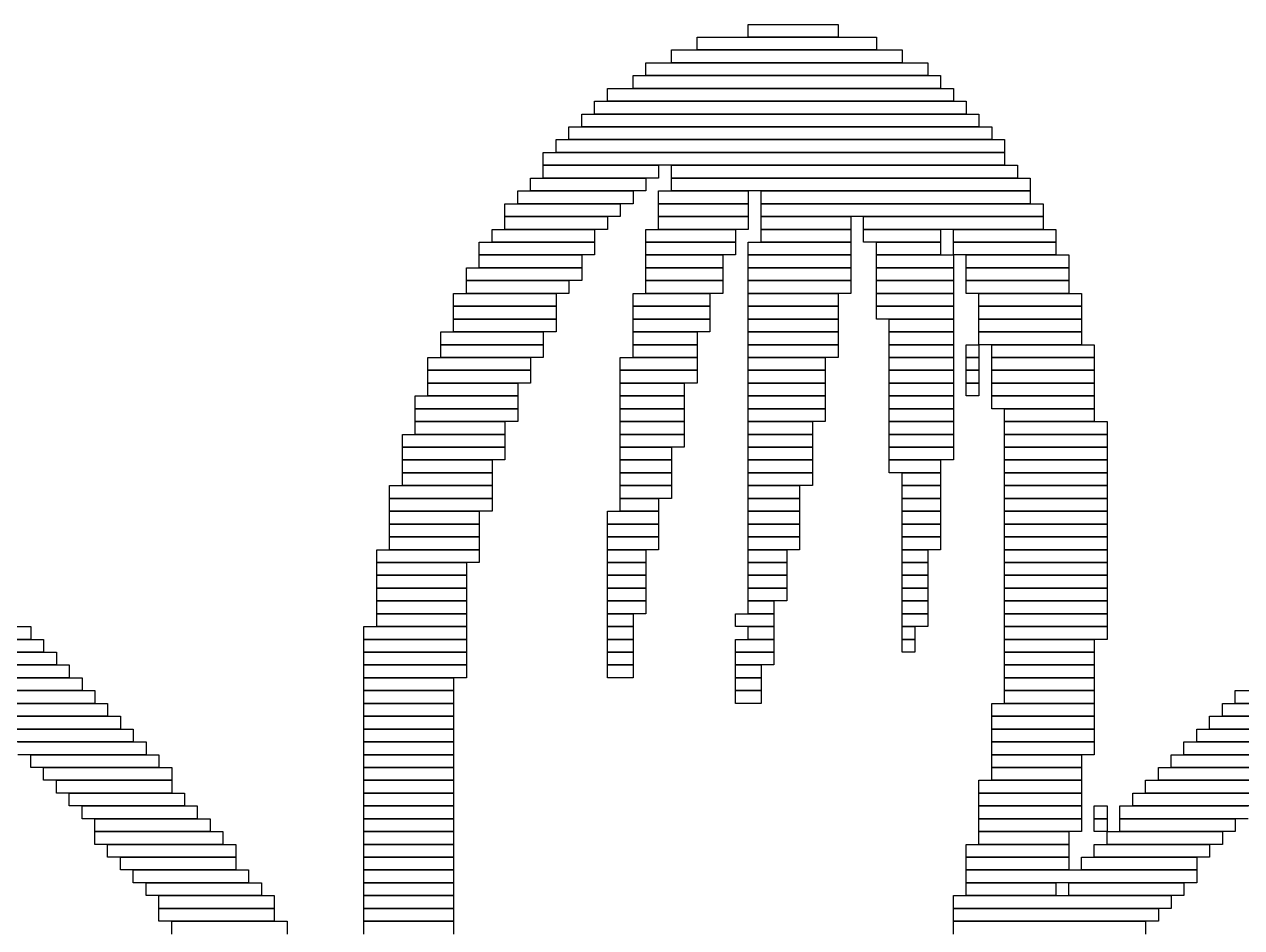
# Model space of a CAD drawing. Extents: x 369 to 654, y 304 to 721.
# Drawn here: x 467.5 to 562.5, y 650.5 to 721 of the extents above; entities that cross this region are included whole.
import ezdxf

# ---------------------------------------------------------------- set-up
doc = ezdxf.new("R2010")
doc.units = 0

msp = doc.modelspace()

# ---------------------------------------------------------------- linework, layer by layer
for p, q in [((524, 721), (531, 721)), ((524, 720), (524, 721)), ((531, 721), (531, 720)), ((520, 720), (534, 720)), ((520, 719), (520, 720)), ((531, 720), (524, 720)), ((534, 720), (534, 719)), ((518, 719), (536, 719)), ((518, 718), (518, 719)), ((534, 719), (520, 719)), ((536, 719), (536, 718)), ((516, 718), (538, 718)), ((516, 717), (516, 718)), ((536, 718), (518, 718)), ((538, 718), (538, 717)), ((515, 717), (539, 717)), ((515, 716), (515, 717)), ((538, 717), (516, 717)), ((539, 717), (539, 716)), ((513, 716), (540, 716)), ((513, 715), (513, 716)), ((539, 716), (515, 716)), ((540, 716), (540, 715)), ((512, 715), (541, 715)), ((512, 714), (512, 715)), ((540, 715), (513, 715)), ((541, 715), (541, 714)), ((511, 714), (542, 714)), ((511, 713), (511, 714)), ((541, 714), (512, 714)), ((542, 714), (542, 713)), ((510, 713), (543, 713)), ((510, 712), (510, 713)), ((542, 713), (511, 713)), ((543, 713), (543, 712)), ((509, 712), (544, 712)), ((509, 711), (509, 712)), ((543, 712), (510, 712)), ((544, 712), (544, 711)), ((508, 711), (544, 711)), ((508, 710), (508, 711)), ((544, 711), (509, 711)), ((544, 711), (544, 710)), ((544, 710), (508, 710)), ((508, 710), (517, 710)), ((508, 709), (508, 710)), ((517, 710), (517, 709)), ((518, 710), (545, 710)), ((518, 709), (518, 710)), ((545, 710), (545, 709)), ((507, 709), (516, 709)), ((507, 708), (507, 709)), ((517, 709), (508, 709)), ((516, 709), (516, 708)), ((545, 709), (518, 709)), ((518, 709), (546, 709)), ((518, 708), (518, 709)), ((546, 709), (546, 708)), ((506, 708), (515, 708)), ((506, 707), (506, 708)), ((516, 708), (507, 708)), ((515, 708), (515, 707)), ((517, 708), (524, 708)), ((517, 707), (517, 708)), ((546, 708), (518, 708)), ((524, 708), (524, 707)), ((525, 708), (546, 708)), ((525, 707), (525, 708)), ((546, 708), (546, 707)), ((505, 707), (514, 707)), ((505, 706), (505, 707)), ((515, 707), (506, 707)), ((514, 707), (514, 706)), ((524, 707), (517, 707)), ((517, 707), (524, 707)), ((517, 706), (517, 707)), ((524, 707), (524, 706)), ((546, 707), (525, 707)), ((525, 707), (547, 707)), ((525, 706), (525, 707)), ((547, 707), (547, 706)), ((514, 706), (505, 706)), ((505, 706), (513, 706)), ((505, 705), (505, 706)), ((513, 706), (513, 705)), ((524, 706), (517, 706)), ((517, 706), (524, 706)), ((517, 705), (517, 706)), ((524, 706), (524, 705)), ((547, 706), (525, 706)), ((525, 706), (532, 706)), ((525, 705), (525, 706)), ((532, 706), (532, 705)), ((533, 706), (547, 706)), ((533, 705), (533, 706)), ((547, 706), (547, 705)), ((504, 705), (512, 705)), ((504, 704), (504, 705)), ((513, 705), (505, 705)), ((512, 705), (512, 704)), ((516, 705), (523, 705)), ((516, 704), (516, 705)), ((524, 705), (517, 705)), ((523, 705), (523, 704)), ((532, 705), (525, 705)), ((525, 705), (532, 705)), ((525, 704), (525, 705)), ((532, 705), (532, 704)), ((547, 705), (533, 705)), ((533, 705), (539, 705)), ((533, 704), (533, 705)), ((539, 705), (539, 704)), ((540, 705), (548, 705)), ((540, 704), (540, 705)), ((548, 705), (548, 704)), ((503, 704), (512, 704)), ((503, 703), (503, 704)), ((512, 704), (504, 704)), ((512, 704), (512, 703)), ((523, 704), (516, 704)), ((516, 704), (523, 704)), ((516, 703), (516, 704)), ((523, 704), (523, 703)), ((524, 704), (532, 704)), ((524, 703), (524, 704)), ((532, 704), (525, 704)), ((532, 704), (532, 703)), ((539, 704), (533, 704)), ((534, 704), (539, 704)), ((534, 703), (534, 704)), ((539, 704), (539, 703)), ((548, 704), (540, 704)), ((540, 704), (548, 704)), ((540, 703), (540, 704)), ((548, 704), (548, 703)), ((512, 703), (503, 703)), ((503, 703), (511, 703)), ((503, 702), (503, 703)), ((511, 703), (511, 702)), ((523, 703), (516, 703)), ((516, 703), (522, 703)), ((516, 702), (516, 703)), ((522, 703), (522, 702)), ((532, 703), (524, 703)), ((524, 703), (532, 703)), ((524, 702), (524, 703)), ((532, 703), (532, 702)), ((539, 703), (534, 703)), ((534, 703), (540, 703)), ((534, 702), (534, 703)), ((548, 703), (540, 703)), ((540, 703), (540, 702)), ((541, 703), (549, 703)), ((541, 702), (541, 703)), ((549, 703), (549, 702)), ((502, 702), (511, 702)), ((502, 701), (502, 702)), ((511, 702), (503, 702)), ((511, 702), (511, 701)), ((522, 702), (516, 702)), ((516, 702), (522, 702)), ((516, 701), (516, 702)), ((522, 702), (522, 701)), ((532, 702), (524, 702)), ((524, 702), (532, 702)), ((524, 701), (524, 702)), ((532, 702), (532, 701)), ((540, 702), (534, 702)), ((534, 702), (540, 702)), ((534, 701), (534, 702)), ((540, 702), (540, 701)), ((549, 702), (541, 702)), ((541, 702), (549, 702)), ((541, 701), (541, 702)), ((549, 702), (549, 701)), ((511, 701), (502, 701)), ((502, 701), (510, 701)), ((502, 700), (502, 701)), ((510, 701), (510, 700)), ((522, 701), (516, 701)), ((516, 701), (522, 701)), ((516, 700), (516, 701)), ((522, 701), (522, 700)), ((532, 701), (524, 701)), ((524, 701), (532, 701)), ((524, 700), (524, 701)), ((532, 701), (532, 700)), ((540, 701), (534, 701)), ((534, 701), (540, 701)), ((534, 700), (534, 701)), ((540, 701), (540, 700)), ((549, 701), (541, 701)), ((541, 701), (549, 701)), ((541, 700), (541, 701)), ((549, 701), (549, 700)), ((501, 700), (509, 700)), ((501, 699), (501, 700)), ((510, 700), (502, 700)), ((509, 700), (509, 699)), ((515, 700), (521, 700)), ((515, 699), (515, 700)), ((522, 700), (516, 700)), ((521, 700), (521, 699)), ((532, 700), (524, 700)), ((524, 700), (531, 700)), ((524, 699), (524, 700)), ((531, 700), (531, 699)), ((540, 700), (534, 700)), ((534, 700), (540, 700)), ((534, 699), (534, 700)), ((540, 700), (540, 699)), ((549, 700), (541, 700)), ((542, 700), (550, 700)), ((542, 699), (542, 700)), ((550, 700), (550, 699)), ((509, 699), (501, 699)), ((501, 699), (509, 699)), ((501, 698), (501, 699)), ((509, 699), (509, 698)), ((521, 699), (515, 699)), ((515, 699), (521, 699)), ((515, 698), (515, 699)), ((521, 699), (521, 698)), ((531, 699), (524, 699)), ((524, 699), (531, 699)), ((524, 698), (524, 699)), ((531, 699), (531, 698)), ((540, 699), (534, 699)), ((534, 699), (540, 699)), ((534, 698), (534, 699)), ((540, 699), (540, 698)), ((550, 699), (542, 699)), ((542, 699), (550, 699)), ((542, 698), (542, 699)), ((550, 699), (550, 698)), ((509, 698), (501, 698)), ((501, 698), (509, 698)), ((501, 697), (501, 698)), ((509, 698), (509, 697)), ((521, 698), (515, 698)), ((515, 698), (521, 698)), ((515, 697), (515, 698)), ((521, 698), (521, 697)), ((531, 698), (524, 698)), ((524, 698), (531, 698)), ((524, 697), (524, 698)), ((531, 698), (531, 697)), ((540, 698), (534, 698)), ((535, 698), (540, 698)), ((535, 697), (535, 698)), ((540, 698), (540, 697)), ((550, 698), (542, 698)), ((542, 698), (550, 698)), ((542, 697), (542, 698)), ((550, 698), (550, 697)), ((500, 697), (508, 697)), ((500, 696), (500, 697)), ((509, 697), (501, 697)), ((508, 697), (508, 696)), ((521, 697), (515, 697)), ((515, 697), (520, 697)), ((515, 696), (515, 697)), ((520, 697), (520, 696)), ((531, 697), (524, 697)), ((524, 697), (531, 697)), ((524, 696), (524, 697)), ((531, 697), (531, 696)), ((540, 697), (535, 697)), ((535, 697), (540, 697)), ((535, 696), (535, 697)), ((540, 697), (540, 696)), ((550, 697), (542, 697)), ((542, 697), (550, 697)), ((542, 696), (542, 697)), ((550, 697), (550, 696)), ((508, 696), (500, 696)), ((500, 696), (508, 696)), ((500, 695), (500, 696)), ((508, 696), (508, 695)), ((520, 696), (515, 696)), ((515, 696), (520, 696)), ((515, 695), (515, 696)), ((520, 696), (520, 695)), ((531, 696), (524, 696)), ((524, 696), (531, 696)), ((524, 695), (524, 696)), ((531, 696), (531, 695)), ((540, 696), (535, 696)), ((535, 696), (540, 696)), ((535, 695), (535, 696)), ((540, 696), (540, 695)), ((541, 696), (542, 696)), ((541, 695), (541, 696)), ((550, 696), (542, 696)), ((542, 696), (542, 695)), ((543, 696), (551, 696)), ((543, 695), (543, 696)), ((551, 696), (551, 695)), ((499, 695), (507, 695)), ((499, 694), (499, 695)), ((508, 695), (500, 695)), ((507, 695), (507, 694)), ((514, 695), (520, 695)), ((514, 694), (514, 695)), ((520, 695), (515, 695)), ((520, 695), (520, 694)), ((531, 695), (524, 695)), ((524, 695), (530, 695)), ((524, 694), (524, 695)), ((530, 695), (530, 694)), ((540, 695), (535, 695)), ((535, 695), (540, 695)), ((535, 694), (535, 695)), ((540, 695), (540, 694)), ((542, 695), (541, 695)), ((541, 695), (542, 695)), ((541, 694), (541, 695)), ((542, 695), (542, 694)), ((551, 695), (543, 695)), ((543, 695), (551, 695)), ((543, 694), (543, 695)), ((551, 695), (551, 694)), ((507, 694), (499, 694)), ((499, 694), (507, 694)), ((499, 693), (499, 694)), ((507, 694), (507, 693)), ((520, 694), (514, 694)), ((514, 694), (520, 694)), ((514, 693), (514, 694)), ((520, 694), (520, 693)), ((530, 694), (524, 694)), ((524, 694), (530, 694)), ((524, 693), (524, 694)), ((530, 694), (530, 693)), ((540, 694), (535, 694)), ((535, 694), (540, 694)), ((535, 693), (535, 694)), ((540, 694), (540, 693)), ((542, 694), (541, 694)), ((541, 694), (542, 694)), ((541, 693), (541, 694)), ((542, 694), (542, 693)), ((551, 694), (543, 694)), ((543, 694), (551, 694)), ((543, 693), (543, 694)), ((551, 694), (551, 693)), ((507, 693), (499, 693)), ((499, 693), (506, 693)), ((499, 692), (499, 693)), ((506, 693), (506, 692)), ((520, 693), (514, 693)), ((514, 693), (519, 693)), ((514, 692), (514, 693)), ((519, 693), (519, 692)), ((530, 693), (524, 693)), ((524, 693), (530, 693)), ((524, 692), (524, 693)), ((530, 693), (530, 692)), ((540, 693), (535, 693)), ((535, 693), (540, 693)), ((535, 692), (535, 693)), ((540, 693), (540, 692)), ((542, 693), (541, 693)), ((541, 693), (542, 693)), ((541, 692), (541, 693)), ((542, 693), (542, 692)), ((551, 693), (543, 693)), ((543, 693), (551, 693)), ((543, 692), (543, 693)), ((551, 693), (551, 692)), ((498, 692), (506, 692)), ((498, 691), (498, 692)), ((506, 692), (499, 692)), ((506, 692), (506, 691)), ((519, 692), (514, 692)), ((514, 692), (519, 692)), ((514, 691), (514, 692)), ((519, 692), (519, 691)), ((530, 692), (524, 692)), ((524, 692), (530, 692)), ((524, 691), (524, 692)), ((530, 692), (530, 691)), ((540, 692), (535, 692)), ((535, 692), (540, 692)), ((535, 691), (535, 692)), ((540, 692), (540, 691)), ((542, 692), (541, 692)), ((551, 692), (543, 692)), ((543, 692), (551, 692)), ((543, 691), (543, 692)), ((551, 692), (551, 691)), ((506, 691), (498, 691)), ((498, 691), (506, 691)), ((498, 690), (498, 691)), ((506, 691), (506, 690)), ((519, 691), (514, 691)), ((514, 691), (519, 691)), ((514, 690), (514, 691)), ((519, 691), (519, 690)), ((530, 691), (524, 691)), ((524, 691), (530, 691)), ((524, 690), (524, 691)), ((530, 691), (530, 690)), ((540, 691), (535, 691)), ((535, 691), (540, 691)), ((535, 690), (535, 691)), ((540, 691), (540, 690)), ((551, 691), (543, 691)), ((544, 691), (551, 691)), ((544, 690), (544, 691)), ((551, 691), (551, 690)), ((506, 690), (498, 690)), ((498, 690), (505, 690)), ((498, 689), (498, 690)), ((505, 690), (505, 689)), ((519, 690), (514, 690)), ((514, 690), (519, 690)), ((514, 689), (514, 690)), ((519, 690), (519, 689)), ((530, 690), (524, 690)), ((524, 690), (529, 690)), ((524, 689), (524, 690)), ((529, 690), (529, 689)), ((540, 690), (535, 690)), ((535, 690), (540, 690)), ((535, 689), (535, 690)), ((540, 690), (540, 689)), ((551, 690), (544, 690)), ((544, 690), (552, 690)), ((544, 689), (544, 690)), ((552, 690), (552, 689)), ((497, 689), (505, 689)), ((497, 688), (497, 689)), ((505, 689), (498, 689)), ((505, 689), (505, 688)), ((519, 689), (514, 689)), ((514, 689), (519, 689)), ((514, 688), (514, 689)), ((519, 689), (519, 688)), ((529, 689), (524, 689)), ((524, 689), (529, 689)), ((524, 688), (524, 689)), ((529, 689), (529, 688)), ((540, 689), (535, 689)), ((535, 689), (540, 689)), ((535, 688), (535, 689)), ((540, 689), (540, 688)), ((552, 689), (544, 689)), ((544, 689), (552, 689)), ((544, 688), (544, 689)), ((552, 689), (552, 688)), ((505, 688), (497, 688)), ((497, 688), (505, 688)), ((497, 687), (497, 688)), ((505, 688), (505, 687)), ((519, 688), (514, 688)), ((514, 688), (518, 688)), ((514, 687), (514, 688)), ((518, 688), (518, 687)), ((529, 688), (524, 688)), ((524, 688), (529, 688)), ((524, 687), (524, 688)), ((529, 688), (529, 687)), ((540, 688), (535, 688)), ((535, 688), (540, 688)), ((535, 687), (535, 688)), ((540, 688), (540, 687)), ((552, 688), (544, 688)), ((544, 688), (552, 688)), ((544, 687), (544, 688)), ((552, 688), (552, 687)), ((505, 687), (497, 687)), ((497, 687), (504, 687)), ((497, 686), (497, 687)), ((504, 687), (504, 686)), ((518, 687), (514, 687)), ((514, 687), (518, 687)), ((514, 686), (514, 687)), ((518, 687), (518, 686)), ((529, 687), (524, 687)), ((524, 687), (529, 687)), ((524, 686), (524, 687)), ((529, 687), (529, 686)), ((540, 687), (535, 687)), ((535, 687), (539, 687)), ((535, 686), (535, 687)), ((539, 687), (539, 686)), ((552, 687), (544, 687)), ((544, 687), (552, 687)), ((544, 686), (544, 687)), ((552, 687), (552, 686)), ((504, 686), (497, 686)), ((497, 686), (504, 686)), ((497, 685), (497, 686)), ((504, 686), (504, 685)), ((518, 686), (514, 686)), ((514, 686), (518, 686)), ((514, 685), (514, 686)), ((518, 686), (518, 685)), ((529, 686), (524, 686)), ((524, 686), (529, 686)), ((524, 685), (524, 686)), ((529, 686), (529, 685)), ((539, 686), (535, 686)), ((536, 686), (539, 686)), ((536, 685), (536, 686)), ((539, 686), (539, 685)), ((552, 686), (544, 686)), ((544, 686), (552, 686)), ((544, 685), (544, 686)), ((552, 686), (552, 685)), ((496, 685), (504, 685)), ((496, 684), (496, 685)), ((504, 685), (497, 685)), ((504, 685), (504, 684)), ((518, 685), (514, 685)), ((514, 685), (518, 685)), ((514, 684), (514, 685)), ((518, 685), (518, 684)), ((529, 685), (524, 685)), ((524, 685), (528, 685)), ((524, 684), (524, 685)), ((528, 685), (528, 684)), ((539, 685), (536, 685)), ((536, 685), (539, 685)), ((536, 684), (536, 685)), ((539, 685), (539, 684)), ((552, 685), (544, 685)), ((544, 685), (552, 685)), ((544, 684), (544, 685)), ((552, 685), (552, 684)), ((504, 684), (496, 684)), ((496, 684), (504, 684)), ((496, 683), (496, 684)), ((504, 684), (504, 683)), ((518, 684), (514, 684)), ((514, 684), (517, 684)), ((514, 683), (514, 684)), ((517, 684), (517, 683)), ((528, 684), (524, 684)), ((524, 684), (528, 684)), ((524, 683), (524, 684)), ((528, 684), (528, 683)), ((539, 684), (536, 684)), ((536, 684), (539, 684)), ((536, 683), (536, 684)), ((539, 684), (539, 683)), ((552, 684), (544, 684)), ((544, 684), (552, 684)), ((544, 683), (544, 684)), ((552, 684), (552, 683)), ((504, 683), (496, 683)), ((496, 683), (503, 683)), ((496, 682), (496, 683)), ((503, 683), (503, 682)), ((513, 683), (517, 683)), ((513, 682), (513, 683)), ((517, 683), (514, 683)), ((517, 683), (517, 682)), ((528, 683), (524, 683)), ((524, 683), (528, 683)), ((524, 682), (524, 683)), ((528, 683), (528, 682)), ((539, 683), (536, 683)), ((536, 683), (539, 683)), ((536, 682), (536, 683)), ((539, 683), (539, 682)), ((552, 683), (544, 683)), ((544, 683), (552, 683)), ((544, 682), (544, 683)), ((552, 683), (552, 682)), ((503, 682), (496, 682)), ((496, 682), (503, 682)), ((496, 681), (496, 682)), ((503, 682), (503, 681)), ((517, 682), (513, 682)), ((513, 682), (517, 682)), ((513, 681), (513, 682)), ((517, 682), (517, 681)), ((528, 682), (524, 682)), ((524, 682), (528, 682)), ((524, 681), (524, 682)), ((528, 682), (528, 681)), ((539, 682), (536, 682)), ((536, 682), (539, 682)), ((536, 681), (536, 682)), ((539, 682), (539, 681)), ((552, 682), (544, 682)), ((544, 682), (552, 682)), ((544, 681), (544, 682)), ((552, 682), (552, 681)), ((503, 681), (496, 681)), ((496, 681), (503, 681)), ((496, 680), (496, 681)), ((503, 681), (503, 680)), ((517, 681), (513, 681)), ((513, 681), (517, 681)), ((513, 680), (513, 681)), ((517, 681), (517, 680)), ((528, 681), (524, 681)), ((524, 681), (528, 681)), ((524, 680), (524, 681)), ((528, 681), (528, 680)), ((539, 681), (536, 681)), ((536, 681), (539, 681)), ((536, 680), (536, 681)), ((539, 681), (539, 680)), ((552, 681), (544, 681)), ((544, 681), (552, 681)), ((544, 680), (544, 681)), ((552, 681), (552, 680)), ((495, 680), (503, 680)), ((495, 679), (495, 680)), ((503, 680), (496, 680)), ((503, 680), (503, 679)), ((517, 680), (513, 680)), ((513, 680), (516, 680)), ((513, 679), (513, 680)), ((516, 680), (516, 679)), ((528, 680), (524, 680)), ((524, 680), (527, 680)), ((524, 679), (524, 680)), ((527, 680), (527, 679)), ((539, 680), (536, 680)), ((536, 680), (538, 680)), ((536, 679), (536, 680)), ((538, 680), (538, 679)), ((552, 680), (544, 680)), ((544, 680), (552, 680)), ((544, 679), (544, 680)), ((552, 680), (552, 679)), ((503, 679), (495, 679)), ((495, 679), (502, 679)), ((495, 678), (495, 679)), ((502, 679), (502, 678)), ((516, 679), (513, 679)), ((513, 679), (516, 679)), ((513, 678), (513, 679)), ((516, 679), (516, 678)), ((527, 679), (524, 679)), ((524, 679), (527, 679)), ((524, 678), (524, 679)), ((527, 679), (527, 678)), ((538, 679), (536, 679)), ((536, 679), (538, 679)), ((536, 678), (536, 679)), ((538, 679), (538, 678)), ((552, 679), (544, 679)), ((544, 679), (552, 679)), ((544, 678), (544, 679)), ((552, 679), (552, 678)), ((502, 678), (495, 678)), ((495, 678), (502, 678)), ((495, 677), (495, 678)), ((502, 678), (502, 677)), ((516, 678), (513, 678)), ((513, 678), (516, 678)), ((513, 677), (513, 678)), ((516, 678), (516, 677)), ((527, 678), (524, 678)), ((524, 678), (527, 678)), ((524, 677), (524, 678)), ((527, 678), (527, 677)), ((538, 678), (536, 678)), ((536, 678), (538, 678)), ((536, 677), (536, 678)), ((538, 678), (538, 677)), ((552, 678), (544, 678)), ((544, 678), (552, 678)), ((544, 677), (544, 678)), ((552, 678), (552, 677)), ((502, 677), (495, 677)), ((495, 677), (502, 677)), ((495, 676), (495, 677)), ((502, 677), (502, 676)), ((516, 677), (513, 677)), ((513, 677), (516, 677)), ((513, 676), (513, 677)), ((516, 677), (516, 676)), ((527, 677), (524, 677)), ((524, 677), (527, 677)), ((524, 676), (524, 677)), ((527, 677), (527, 676)), ((538, 677), (536, 677)), ((536, 677), (538, 677)), ((536, 676), (536, 677)), ((538, 677), (538, 676)), ((552, 677), (544, 677)), ((544, 677), (552, 677)), ((544, 676), (544, 677)), ((552, 677), (552, 676)), ((502, 676), (495, 676)), ((495, 676), (502, 676)), ((495, 675), (495, 676)), ((502, 676), (502, 675)), ((516, 676), (513, 676)), ((513, 676), (516, 676)), ((513, 675), (513, 676)), ((516, 676), (516, 675)), ((527, 676), (524, 676)), ((524, 676), (526, 676)), ((524, 675), (524, 676)), ((526, 676), (526, 675)), ((538, 676), (536, 676)), ((536, 676), (538, 676)), ((536, 675), (536, 676)), ((538, 676), (538, 675)), ((552, 676), (544, 676)), ((544, 676), (552, 676)), ((544, 675), (544, 676)), ((552, 676), (552, 675)), ((502, 675), (495, 675)), ((495, 675), (502, 675)), ((495, 674), (495, 675)), ((502, 675), (502, 674)), ((516, 675), (513, 675)), ((513, 675), (515, 675)), ((513, 674), (513, 675)), ((515, 675), (515, 674)), ((523, 675), (526, 675)), ((523, 674), (523, 675)), ((526, 675), (524, 675)), ((526, 675), (526, 674)), ((538, 675), (536, 675)), ((536, 675), (538, 675)), ((536, 674), (536, 675)), ((538, 675), (538, 674)), ((552, 675), (544, 675)), ((544, 675), (552, 675)), ((544, 674), (544, 675)), ((552, 675), (552, 674)), ((456, 674), (468, 674)), ((468, 674), (468, 673)), ((494, 674), (502, 674)), ((494, 673), (494, 674)), ((502, 674), (495, 674)), ((502, 674), (502, 673)), ((515, 674), (513, 674)), ((513, 674), (515, 674)), ((513, 673), (513, 674)), ((515, 674), (515, 673)), ((526, 674), (523, 674)), ((524, 674), (526, 674)), ((524, 673), (524, 674)), ((526, 674), (526, 673)), ((538, 674), (536, 674)), ((536, 674), (537, 674)), ((536, 673), (536, 674)), ((537, 674), (537, 673)), ((552, 674), (544, 674)), ((544, 674), (552, 674)), ((544, 673), (544, 674)), ((552, 674), (552, 673)), ((468, 673), (456, 673)), ((458, 673), (469, 673)), ((469, 673), (469, 672)), ((502, 673), (494, 673)), ((494, 673), (502, 673)), ((494, 672), (494, 673)), ((502, 673), (502, 672)), ((515, 673), (513, 673)), ((513, 673), (515, 673)), ((513, 672), (513, 673)), ((515, 673), (515, 672)), ((523, 673), (526, 673)), ((523, 672), (523, 673)), ((526, 673), (524, 673)), ((526, 673), (526, 672)), ((537, 673), (536, 673)), ((536, 673), (537, 673)), ((536, 672), (536, 673)), ((537, 673), (537, 672)), ((552, 673), (544, 673)), ((544, 673), (551, 673)), ((544, 672), (544, 673)), ((551, 673), (551, 672)), ((469, 672), (458, 672)), ((459, 672), (470, 672)), ((470, 672), (470, 671)), ((502, 672), (494, 672)), ((494, 672), (502, 672)), ((494, 671), (494, 672)), ((502, 672), (502, 671)), ((515, 672), (513, 672)), ((513, 672), (515, 672)), ((513, 671), (513, 672)), ((515, 672), (515, 671)), ((526, 672), (523, 672)), ((523, 672), (526, 672)), ((523, 671), (523, 672)), ((526, 672), (526, 671)), ((537, 672), (536, 672)), ((551, 672), (544, 672)), ((544, 672), (551, 672)), ((544, 671), (544, 672)), ((551, 672), (551, 671)), ((470, 671), (459, 671)), ((460, 671), (471, 671)), ((471, 671), (471, 670)), ((502, 671), (494, 671)), ((494, 671), (502, 671)), ((494, 670), (494, 671)), ((502, 671), (502, 670)), ((515, 671), (513, 671)), ((513, 671), (515, 671)), ((513, 670), (513, 671)), ((515, 671), (515, 670)), ((526, 671), (523, 671)), ((523, 671), (525, 671)), ((523, 670), (523, 671)), ((525, 671), (525, 670)), ((551, 671), (544, 671)), ((544, 671), (551, 671)), ((544, 670), (544, 671)), ((551, 671), (551, 670)), ((471, 670), (460, 670)), ((461, 670), (472, 670)), ((472, 670), (472, 669)), ((502, 670), (494, 670)), ((494, 670), (501, 670)), ((494, 669), (494, 670)), ((501, 670), (501, 669)), ((515, 670), (513, 670)), ((525, 670), (523, 670)), ((523, 670), (525, 670)), ((523, 669), (523, 670)), ((525, 670), (525, 669)), ((551, 670), (544, 670)), ((544, 670), (551, 670)), ((544, 669), (544, 670)), ((551, 670), (551, 669)), ((472, 669), (461, 669)), ((463, 669), (473, 669)), ((473, 669), (473, 668)), ((501, 669), (494, 669)), ((494, 669), (501, 669)), ((494, 668), (494, 669)), ((501, 669), (501, 668)), ((525, 669), (523, 669)), ((523, 669), (525, 669)), ((523, 668), (523, 669)), ((525, 669), (525, 668)), ((551, 669), (544, 669)), ((544, 669), (551, 669)), ((544, 668), (544, 669)), ((551, 669), (551, 668)), ((562, 669), (573, 669)), ((562, 668), (562, 669)), ((473, 668), (463, 668)), ((464, 668), (474, 668)), ((474, 668), (474, 667)), ((501, 668), (494, 668)), ((494, 668), (501, 668)), ((494, 667), (494, 668)), ((501, 668), (501, 667)), ((525, 668), (523, 668)), ((543, 668), (551, 668)), ((543, 667), (543, 668)), ((551, 668), (544, 668)), ((551, 668), (551, 667)), ((561, 668), (572, 668)), ((561, 667), (561, 668)), ((573, 668), (562, 668)), ((474, 667), (464, 667)), ((465, 667), (475, 667)), ((475, 667), (475, 666)), ((501, 667), (494, 667)), ((494, 667), (501, 667)), ((494, 666), (494, 667)), ((501, 667), (501, 666)), ((551, 667), (543, 667)), ((543, 667), (551, 667)), ((543, 666), (543, 667)), ((551, 667), (551, 666)), ((560, 667), (570, 667)), ((560, 666), (560, 667)), ((572, 667), (561, 667)), ((475, 666), (465, 666)), ((466, 666), (476, 666)), ((476, 666), (476, 665)), ((501, 666), (494, 666)), ((494, 666), (501, 666)), ((494, 665), (494, 666)), ((501, 666), (501, 665)), ((551, 666), (543, 666)), ((543, 666), (551, 666)), ((543, 665), (543, 666)), ((551, 666), (551, 665)), ((559, 666), (569, 666)), ((559, 665), (559, 666)), ((570, 666), (560, 666)), ((476, 665), (466, 665)), ((467, 665), (477, 665)), ((477, 665), (477, 664)), ((501, 665), (494, 665)), ((494, 665), (501, 665)), ((494, 664), (494, 665)), ((501, 665), (501, 664)), ((551, 665), (543, 665)), ((543, 665), (551, 665)), ((543, 664), (543, 665)), ((551, 665), (551, 664)), ((558, 665), (568, 665)), ((558, 664), (558, 665)), ((569, 665), (559, 665)), ((477, 664), (467, 664)), ((468, 664), (478, 664)), ((468, 663), (468, 664)), ((478, 664), (478, 663)), ((501, 664), (494, 664)), ((494, 664), (501, 664)), ((494, 663), (494, 664)), ((501, 664), (501, 663)), ((551, 664), (543, 664)), ((543, 664), (550, 664)), ((543, 663), (543, 664)), ((550, 664), (550, 663)), ((557, 664), (567, 664)), ((557, 663), (557, 664)), ((568, 664), (558, 664)), ((478, 663), (468, 663)), ((469, 663), (479, 663)), ((469, 662), (469, 663)), ((479, 663), (479, 662)), ((501, 663), (494, 663)), ((494, 663), (501, 663)), ((494, 662), (494, 663)), ((501, 663), (501, 662)), ((550, 663), (543, 663)), ((543, 663), (550, 663)), ((543, 662), (543, 663)), ((550, 663), (550, 662)), ((556, 663), (566, 663)), ((556, 662), (556, 663)), ((567, 663), (557, 663)), ((479, 662), (469, 662)), ((470, 662), (479, 662)), ((470, 661), (470, 662)), ((479, 662), (479, 661)), ((501, 662), (494, 662)), ((494, 662), (501, 662)), ((494, 661), (494, 662)), ((501, 662), (501, 661)), ((542, 662), (550, 662)), ((542, 661), (542, 662)), ((550, 662), (543, 662)), ((550, 662), (550, 661)), ((555, 662), (565, 662)), ((555, 661), (555, 662)), ((566, 662), (556, 662)), ((479, 661), (470, 661)), ((471, 661), (480, 661)), ((471, 660), (471, 661)), ((480, 661), (480, 660)), ((501, 661), (494, 661)), ((494, 661), (501, 661)), ((494, 660), (494, 661)), ((501, 661), (501, 660)), ((550, 661), (542, 661)), ((542, 661), (550, 661)), ((542, 660), (542, 661)), ((550, 661), (550, 660)), ((554, 661), (564, 661)), ((554, 660), (554, 661)), ((565, 661), (555, 661)), ((480, 660), (471, 660)), ((472, 660), (481, 660)), ((472, 659), (472, 660)), ((481, 660), (481, 659)), ((501, 660), (494, 660)), ((494, 660), (501, 660)), ((494, 659), (494, 660)), ((501, 660), (501, 659)), ((550, 660), (542, 660)), ((542, 660), (550, 660)), ((542, 659), (542, 660)), ((550, 660), (550, 659)), ((551, 660), (552, 660)), ((551, 659), (551, 660)), ((552, 660), (552, 659)), ((553, 660), (563, 660)), ((553, 659), (553, 660)), ((564, 660), (554, 660)), ((481, 659), (472, 659)), ((473, 659), (482, 659)), ((473, 658), (473, 659)), ((482, 659), (482, 658)), ((501, 659), (494, 659)), ((494, 659), (501, 659)), ((494, 658), (494, 659)), ((501, 659), (501, 658)), ((550, 659), (542, 659)), ((542, 659), (550, 659)), ((542, 658), (542, 659)), ((550, 659), (550, 658)), ((552, 659), (551, 659)), ((551, 659), (552, 659)), ((551, 658), (551, 659)), ((552, 659), (552, 658)), ((563, 659), (553, 659)), ((553, 659), (562, 659)), ((553, 658), (553, 659)), ((562, 659), (562, 658)), ((482, 658), (473, 658)), ((473, 658), (483, 658)), ((473, 657), (473, 658)), ((483, 658), (483, 657)), ((501, 658), (494, 658)), ((494, 658), (501, 658)), ((494, 657), (494, 658)), ((501, 658), (501, 657)), ((550, 658), (542, 658)), ((542, 658), (549, 658)), ((542, 657), (542, 658)), ((549, 658), (549, 657)), ((552, 658), (551, 658)), ((552, 658), (561, 658)), ((552, 657), (552, 658)), ((562, 658), (553, 658)), ((561, 658), (561, 657)), ((483, 657), (473, 657)), ((474, 657), (484, 657)), ((474, 656), (474, 657)), ((484, 657), (484, 656)), ((501, 657), (494, 657)), ((494, 657), (501, 657)), ((494, 656), (494, 657)), ((501, 657), (501, 656)), ((541, 657), (549, 657)), ((541, 656), (541, 657)), ((549, 657), (542, 657)), ((549, 657), (549, 656)), ((551, 657), (560, 657)), ((551, 656), (551, 657)), ((561, 657), (552, 657)), ((560, 657), (560, 656)), ((484, 656), (474, 656)), ((475, 656), (484, 656)), ((475, 655), (475, 656)), ((484, 656), (484, 655)), ((501, 656), (494, 656)), ((494, 656), (501, 656)), ((494, 655), (494, 656)), ((501, 656), (501, 655)), ((549, 656), (541, 656)), ((541, 656), (549, 656)), ((541, 655), (541, 656)), ((549, 656), (549, 655)), ((550, 656), (559, 656)), ((550, 655), (550, 656)), ((560, 656), (551, 656)), ((559, 656), (559, 655)), ((484, 655), (475, 655)), ((476, 655), (485, 655)), ((476, 654), (476, 655)), ((485, 655), (485, 654)), ((501, 655), (494, 655)), ((494, 655), (501, 655)), ((494, 654), (494, 655)), ((501, 655), (501, 654)), ((549, 655), (541, 655)), ((541, 655), (559, 655)), ((541, 654), (541, 655)), ((559, 655), (550, 655)), ((559, 655), (559, 654)), ((485, 654), (476, 654)), ((477, 654), (486, 654)), ((477, 653), (477, 654)), ((486, 654), (486, 653)), ((501, 654), (494, 654)), ((494, 654), (501, 654)), ((494, 653), (494, 654)), ((501, 654), (501, 653)), ((559, 654), (541, 654)), ((541, 654), (548, 654)), ((541, 653), (541, 654)), ((548, 654), (548, 653)), ((549, 654), (558, 654)), ((549, 653), (549, 654)), ((558, 654), (558, 653)), ((486, 653), (477, 653)), ((478, 653), (487, 653)), ((478, 652), (478, 653)), ((487, 653), (487, 652)), ((501, 653), (494, 653)), ((494, 653), (501, 653)), ((494, 652), (494, 653)), ((501, 653), (501, 652)), ((540, 653), (557, 653)), ((540, 652), (540, 653)), ((548, 653), (541, 653)), ((558, 653), (549, 653)), ((557, 653), (557, 652)), ((487, 652), (478, 652)), ((478, 652), (487, 652)), ((478, 651), (478, 652)), ((487, 652), (487, 651)), ((501, 652), (494, 652)), ((494, 652), (501, 652)), ((494, 651), (494, 652)), ((501, 652), (501, 651)), ((557, 652), (540, 652)), ((540, 652), (556, 652)), ((540, 651), (540, 652)), ((556, 652), (556, 651)), ((487, 651), (478, 651)), ((479, 651), (488, 651)), ((479, 650), (479, 651)), ((488, 651), (488, 650)), ((501, 651), (494, 651)), ((494, 651), (501, 651)), ((494, 650), (494, 651)), ((501, 651), (501, 650)), ((556, 651), (540, 651)), ((540, 651), (555, 651)), ((540, 650), (540, 651)), ((555, 651), (555, 650))]:
    msp.add_line(p, q)

doc.saveas('drawing.dxf')
